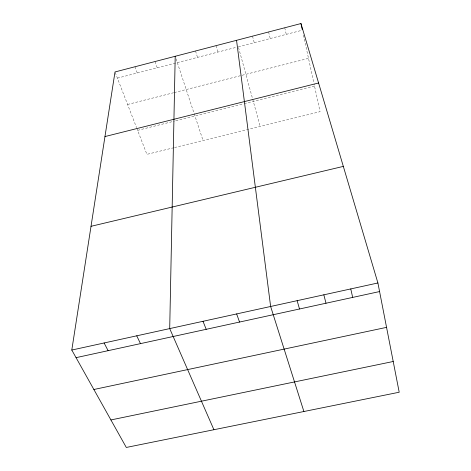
<?xml version="1.0" encoding="UTF-8"?>
<svg xmlns="http://www.w3.org/2000/svg" width="471" height="471" viewBox="0 0 471 471"><rect width="100%" height="100%" fill="white"/><g stroke="black" fill="none" stroke-linecap="round" stroke-linejoin="round"><path stroke-width="0.35" stroke-dasharray="2.35 1.77" d="M117.391 78.139L236.913 47.153M238.326 46.788L301.687 30.356M127.588 104.468L173.564 92.746M174.264 92.569L308.505 58.357M137.609 130.355L174.305 121.159M175.724 120.806L243.519 103.826M244.214 103.649L314.51 86.04M173.834 147.723L146.905 154.358L136.82 128.312M174.529 147.553L320.068 111.68L314.045 83.909M115.236 72.575L136.555 127.629M134.947 66.764L137.238 72.993M155.018 61.542L157.208 67.818M176.048 58.816L203.054 140.523M195.53 50.998L197.52 57.368M215.977 45.669L217.861 52.093M238.52 47.489L252.538 98.598M252.727 99.293L260.175 126.446M252.533 36.155L254.228 42.661M268.6 31.975L270.201 38.522M284.737 27.771L286.256 34.354M303.459 35.107L313.892 83.202"/><path stroke-width="0.71" d="M175.212 56.284L169.707 328.593L213.911 429.723M71.798 350.047L115.001 71.957L300.957 23.55L377.907 282.977L399.202 392.231L126.305 447.45L71.798 350.047L377.907 282.977M104.962 136.566L318.584 82.99M91.021 226.315L343.324 166.393M76.055 357.66L379.579 291.555M93.87 389.499L386.561 327.363M110.915 419.944L393.214 361.498M104.109 342.97L108.106 350.677M136.743 335.817L140.476 343.63M203.007 321.299L206.192 329.317M236.648 313.927L239.545 322.052M303.895 411.513L270.631 306.486L236.548 40.318M297.13 300.675L299.509 308.994M323.842 294.822L325.991 303.224M350.765 288.923L352.679 297.413M300.957 23.55L302.247 29.514"/></g></svg>
